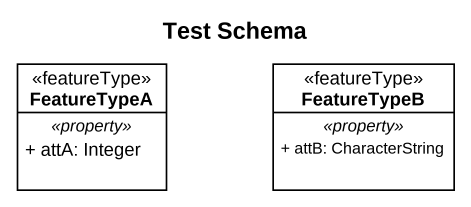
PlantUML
@startuml
title Test Schema
hide circle
hide empty members
skinparam classAttributeIconSize 0
class FeatureTypeA <<featureType>> {
  .. <<property>> ..
  + attA: Integer
}
class FeatureTypeB <<featureType>> {
  .. <<property>> ..
  + attB: CharacterString
}
@enduml
